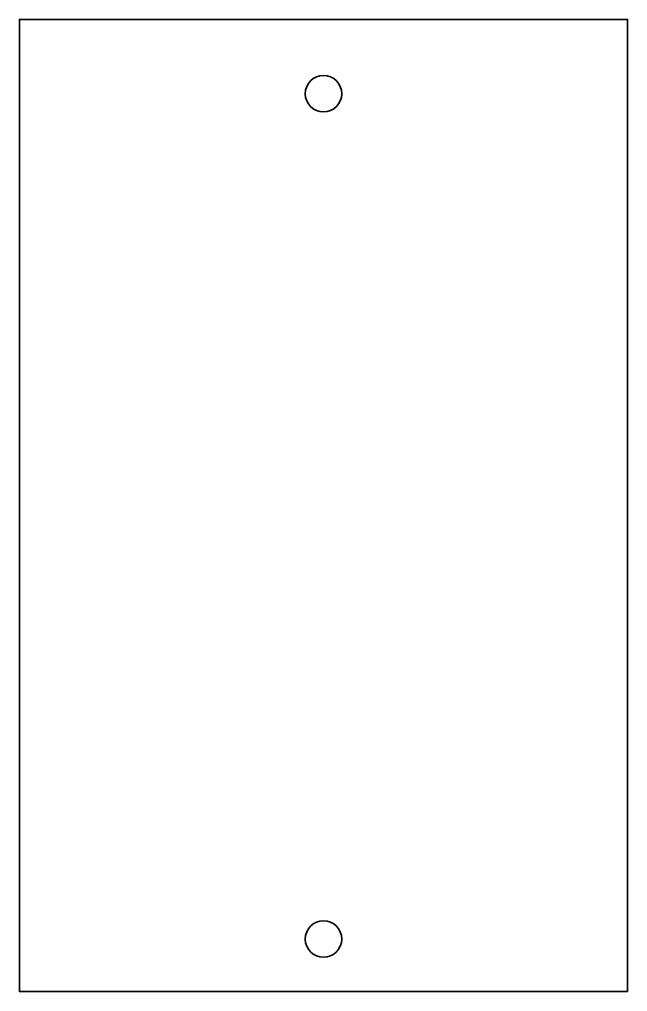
# Model space of a CAD drawing. Header units: millimetres. Extents: x 70.9 to 120.9, y -175.6 to -95.6.
import ezdxf

# ---------------------------------------------------------------- set-up
doc = ezdxf.new("R2010")
doc.units = ezdxf.units.MM
doc.header["$MEASUREMENT"] = 0
doc.layers.add('图层 1', color=7, linetype='Continuous', lineweight=0)

msp = doc.modelspace()

# ---------------------------------------------------------------- linework, layer by layer
at = {"layer": '图层 1', "color": 22, "lineweight": 35, "true_color": 0xe71f19}
msp.add_lwpolyline([(120.908, -175.603), (70.908, -175.603), (70.908, -95.603), (120.908, -95.603)], close=True, dxfattribs=at)
for centre in [(95.908, -101.715), (95.908, -171.283)]:
    msp.add_circle(centre, 1.5, dxfattribs=at)

doc.saveas('drawing.dxf')
